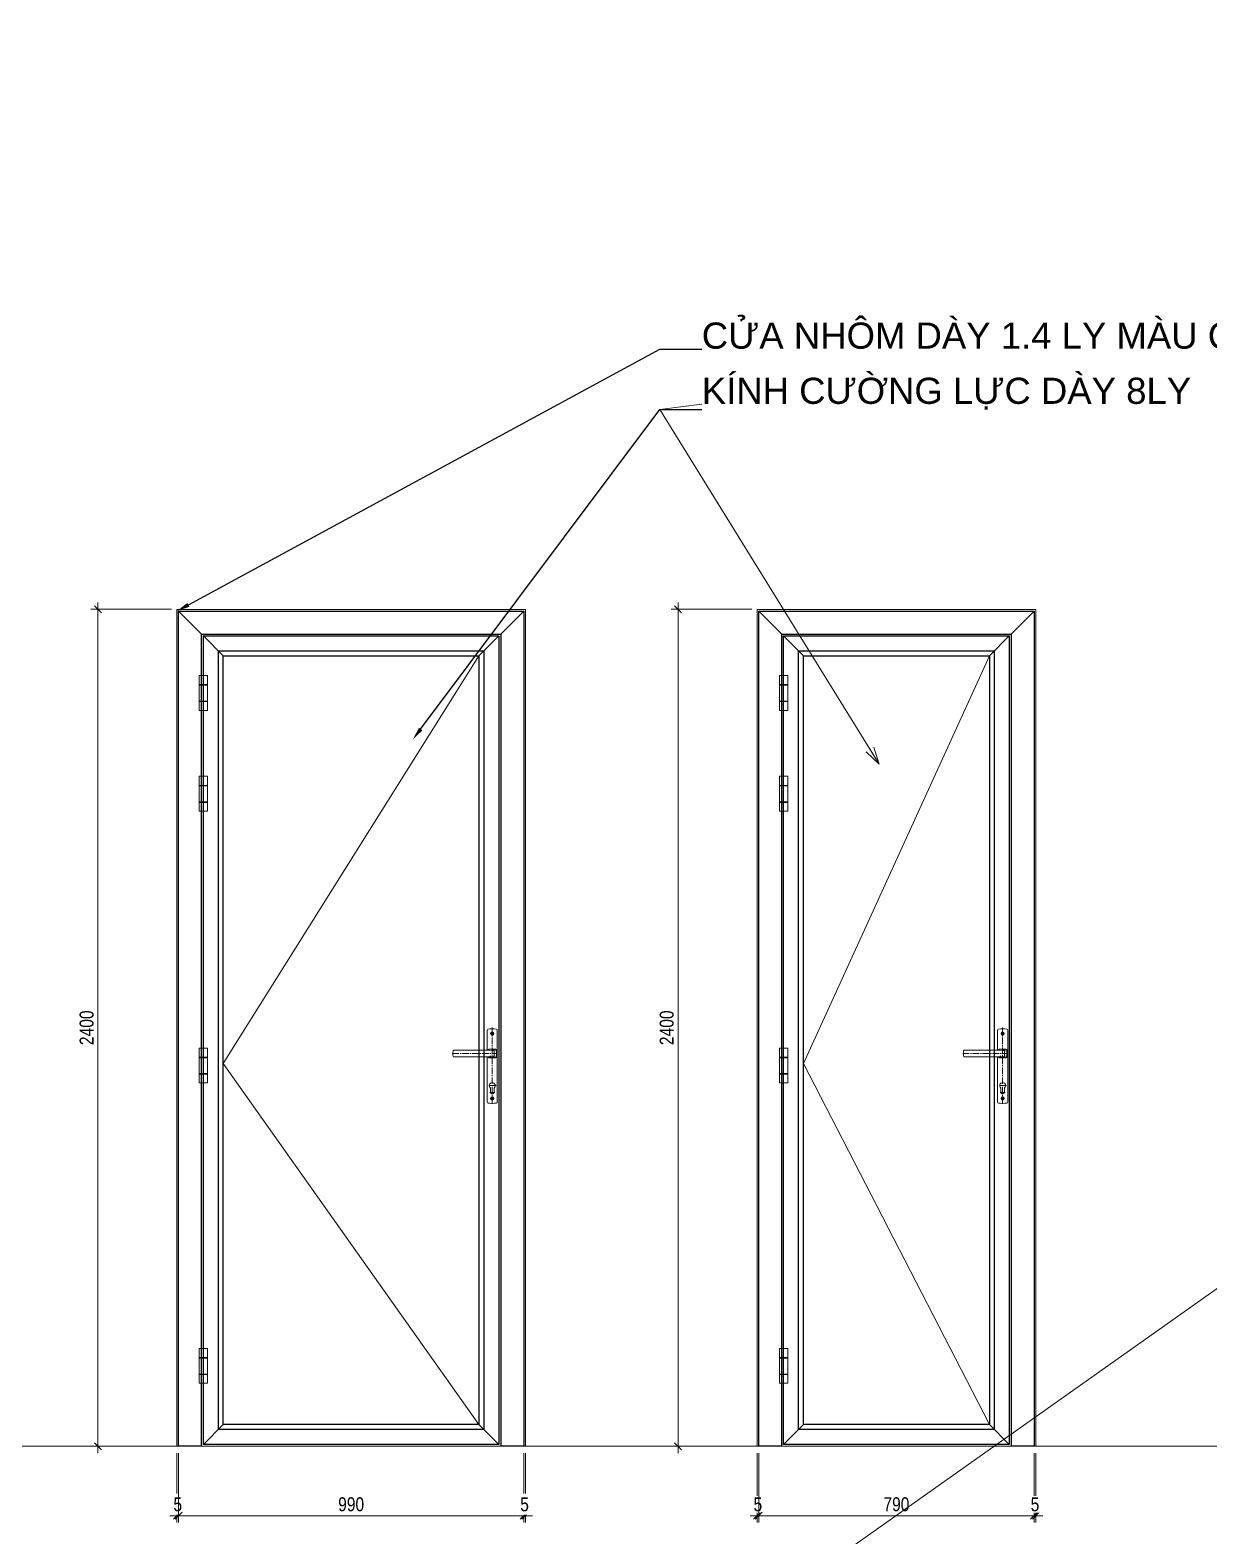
# Model space of a CAD drawing. Header units: millimetres. Extents: x 886808 to 1650903, y -1008069 to 230892.
# Drawn here: x 1621674 to 1628438, y -177743 to -169107 of the extents above; entities that cross this region are included whole.
import ezdxf
from ezdxf import colors
from ezdxf.entities.mleader import LeaderData, LeaderLine
from ezdxf.math import Vec2, Vec3

# ---------------------------------------------------------------- set-up
doc = ezdxf.new("R2010")
doc.units = ezdxf.units.MM
doc.linetypes.add('CENTER', pattern=[2, 1.25, -0.25, 0.25, -0.25])
doc.linetypes.add('CENTER2', pattern=[28.575, 19.05, -3.175, 3.175, -3.175])
doc.layers.get('0').update_dxf_attribs({"lineweight": 0})
for name, color, linetype, lineweight in [('A_Dim', 8, 'Continuous', 5), ('DIM', 149, 'Continuous', 13), ('DIM-EW', 142, 'Continuous', 5), ('KET CAU-WALL-EW', 14, 'Continuous', 15), ('PHU KIEN-EW', 230, 'Continuous', 5), ('PROFILE CAT-EW', 255, 'Continuous', 25), ('S04_AL_Hatch', 253, 'CENTER', 25), ('TRUC-EW', 1, 'CENTER2', 5)]:
    doc.layers.add(name, color=color, linetype=linetype, lineweight=lineweight)
doc.styles.add('ADP_HC_vni_HC', font='')
doc.styles.add('E1-R-0.8', font='arial.ttf', dxfattribs={"width": 0.8})
doc.styles.add('VNI-HELVE', font='')
doc.styles.get('ADP_HC_vni_HC').set_extended_font_data('VNI-Helve-Condense')
doc.styles.get('VNI-HELVE').set_extended_font_data('VNI-Helve-Condense')
doc.dimstyles.new('1-100 X2', dxfattribs={"dimtxt": 110, "dimasz": 75, "dimexe": 75, "dimexo": 150, "dimgap": 45, "dimtad": 1, "dimdec": 0, "dimrnd": 5, "dimzin": 0, "dimtxsty": 'VNI-HELVE', "dimblk": 'ARCHTICK', "dimcen": 50, "dimdle": 60, "dimclrd": 256, "dimclre": 256, "dimclrt": 2, "dimadec": 0, "dimazin": 0, "dimtfac": 1, "dimtdec": 0, "dimtix": 1, "dimtmove": 1, "dimatfit": 3, "dimldrblk": 'OPEN30', "dimfxl": 900, "dimtolj": 1, "dimtzin": 0, "dimlwd": 13, "dimlwe": 13, "dimarcsym": 1})
doc.dimstyles.new('EWS-1', dxfattribs={"dimtxt": 2, "dimasz": 1, "dimexe": 1, "dimexo": 1, "dimgap": 1.5, "dimtad": 1, "dimdec": 1, "dimzin": 9, "dimtxsty": 'E1-R-0.8', "dimblk": 'OBLIQUE', "dimcen": 1, "dimdle": 1, "dimclrd": 8, "dimclre": 8, "dimclrt": 256, "dimadec": 0, "dimazin": 2, "dimtfac": 1, "dimtdec": 1, "dimtix": 1, "dimtmove": 2, "dimatfit": 3, "dimfxl": 0, "dimtolj": 1, "dimlwd": 9, "dimlwe": 9, "dimarcsym": 0})

# ---------------------------------------------------------------- blocks, each defined once
blk = doc.blocks.new('A$C2A5A2C48')
at = {"layer": 'PHU KIEN-EW'}
for p, q in [((-14.5, -139.1), (-14.5, 67.1)), ((14.5, 67.1), (14.5, 9.7)), ((-12, 9), (-5.7, 6.3)), ((-12, 9), (-12, -9)), ((-9, 12), (9, 12)), ((-2.7, 9.3), (-9, 12)), ((-5.7, 6.3), (-5.7, -6.3)), ((-0.8, 9.1), (20.8, 9.3)), ((9, 12), (11, 10.2)), ((12.5, 9.9), (10.9, 11.3)), ((-5.7, -6.3), (-12, -9)), ((-9, -12), (-2.7, -9.3)), ((9, -12), (-9, -12)), ((-0.8, -9.1), (20.8, -9.3)), ((9, -12), (11, -10.2)), ((12.5, -9.9), (10.9, -11.3)), ((14.5, -9.7), (14.5, -139.1)), ((-5.1, -111.5), (-5.1, -98.9)), ((5.1, -111.5), (5.1, -98.9))]:
    blk.add_line(p, q, dxfattribs=at)
for points in [[(-0.8, 9.1), (-1.3, 9.1), (-1.7, 9.1), (-2, 9.2), (-2.2, 9.2), (-2.3, 9.2), (-2.5, 9.3), (-2.6, 9.3), (-2.7, 9.3)], [(11, 10.2), (11.4, 10.1), (12.2, 9.9), (13.3, 9.8), (14.6, 9.7), (16.1, 9.5), (17.8, 9.4), (19.5, 9.3), (20.8, 9.3)], [(110.2, 9.3), (20.8, 9.3)], [(112.8, 0.3), (112.7, 2.2), (112.6, 4.1), (112.5, 5.7), (112.3, 6.9), (112, 7.8), (111.7, 8.4), (111.2, 9), (110.2, 9.3)], [(-2.7, -9.3), (-2.6, -9.3), (-2.5, -9.3), (-2.3, -9.2), (-2.2, -9.2), (-2, -9.2), (-1.7, -9.1), (-1.3, -9.1), (-0.8, -9.1)], [(11, -10.2), (11.4, -10.1), (12.2, -9.9), (13.3, -9.8), (14.6, -9.7), (16.1, -9.5), (17.8, -9.4), (19.5, -9.3), (20.8, -9.3)], [(110.2, -9.3), (20.8, -9.3)], [(110.2, -9.3), (110.6, -9.2), (110.9, -9.1), (111.2, -9), (111.5, -8.7), (111.8, -8.2), (112.2, -7.1), (112.6, -4.5), (112.8, -0.3)]]:
    blk.add_lwpolyline(points, dxfattribs=at)
for centre, radius in [((0, 57), 4.75), ((0, 57), 2.6), ((0, -129), 4.75), ((0, -129), 2.6)]:
    blk.add_circle(centre, radius, dxfattribs=at)
for centre, radius, start, end in [((-11.5, 67.1), 3, 98.5893, 180), ((0, -9), 80, 81.4107, 98.5893), ((11.5, 67.1), 3, 0, 81.4107), ((0, -92), 8.6, 306.3718, 233.6282), ((0, -111.5), 5.1, 180, 0), ((-11.5, -139.1), 3, 180, 261.4107), ((0, -63), 80, 261.4107, 278.5893), ((11.5, -139.1), 3, 278.5893, 0)]:
    blk.add_arc(centre, radius, start, end, dxfattribs=at)
for centre, major_axis, ratio, start_param, end_param in [((-9, 9), (-2.81, 1.2), 0.982132, -0.383194, 0.395711), ((-9, 9), (-2.81, 1.2), 0.982132, -1.162098, -0.383194), ((-2.7, 6.3), (1.17, 2.76), 0.982132, 1.187602, 1.966507), ((-2.7, 6.3), (1.17, 2.76), 0.982132, 0.408698, 1.187602), ((9, 9), (-2.29, 1.97), 0.993426, -1.570729, -0.858845), ((-9, -9), (2.81, 1.2), 0.982132, 2.745882, 3.524786), ((-9, -9), (2.81, 1.2), 0.982132, 3.524786, 4.303691), ((-2.7, -6.3), (-1.17, 2.76), 0.982132, 1.175086, 1.95399), ((-2.7, -6.3), (-1.17, 2.76), 0.982132, 1.95399, 2.732895), ((9, -9), (2.29, 1.97), 0.993426, 1.570864, 2.282747)]:
    blk.add_ellipse(centre, major_axis=major_axis, ratio=ratio, start_param=start_param, end_param=end_param, dxfattribs=at)
at = {"layer": 'TRUC-EW'}
for p, q in [((5.7, 57), (-5.7, 57)), ((0, 74.5), (0, -145.8)), ((114.7, 0), (-12.7, 0)), ((-10.8, -92), (10.8, -92)), ((-7.1, -111.5), (7.1, -111.5)), ((5.7, -129), (-5.7, -129))]:
    blk.add_line(p, q, dxfattribs=at)
blk = doc.blocks.new('BL-CUA DI')
at = {"layer": 'PHU KIEN-EW'}
for points in [[(-24, 0), (0, 0), (0, 99.9), (-24, 99.9)], [(-24, 73.9), (0, 73.9), (0, 72.3), (-24, 72.3)], [(-24, 26.5), (0, 26.5), (0, 24.9), (-24, 24.9)]]:
    blk.add_lwpolyline(points, close=True, dxfattribs=at)
blk = doc.blocks.new('_Oblique')
at = {"color": 0, "linetype": 'ByBlock', "lineweight": -2}
blk.add_line((-0.5, -0.5), (0.5, 0.5), dxfattribs=at)
blk = doc.blocks.new('*D909')
at = {"layer": 'Defpoints', "color": 0, "transparency": 16777216}
for p in [(78631.3, -50681.3), (78862.7, -50681.3), (78862.7, -53081.3)]:
    blk.add_point(p, dxfattribs=at)
at = {"layer": 'DIM-EW', "color": 8, "lineweight": 9, "transparency": 16777216}
for p, q in [((78842.7, -50681.3), (78611.3, -50681.3)), ((78631.3, -53101.3), (78631.3, -50661.3)), ((78842.7, -53081.3), (78611.3, -53081.3))]:
    blk.add_line(p, q, dxfattribs=at)
at = {"layer": 'DIM-EW', "color": 8, "lineweight": 9, "transparency": 16777216, "xscale": 20, "yscale": 20, "zscale": 20}
for p, rotation in [((78631.3, -50681.3), 90), ((78631.3, -53081.3), 270)]:
    blk.add_blockref('_Oblique', p, dxfattribs=dict(at, rotation=rotation))
at = {"layer": 'DIM-EW', "transparency": 16777216, "insert": (78598.8, -51881.3), "char_height": 40, "attachment_point": 5, "rotation": 90, "style": 'E1-R-0.8', "bg_fill": 3, "box_fill_scale": 1.1, "bg_fill_color": 256, "bg_fill_true_color": 13158600, "bg_fill_transparency": 0}
blk.add_mtext('\\A1;2400', dxfattribs=at)
blk = doc.blocks.new('*D910')
at = {"layer": 'Defpoints', "color": 0, "transparency": 16777216}
for p in [(78857.7, -53081.3), (78862.7, -53081.3)]:
    blk.add_point(p, dxfattribs=at)
at = {"layer": 'DIM-EW', "color": 8, "lineweight": 9, "transparency": 16777216}
for p, q in [((78857.7, -53101.3), (78857.7, -53300.5)), ((78862.7, -53101.3), (78862.7, -53300.5)), ((78857.7, -53280.5), (78837.7, -53280.5)), ((78857.7, -53280.5), (78862.7, -53280.5)), ((78862.7, -53280.5), (78882.7, -53280.5))]:
    blk.add_line(p, q, dxfattribs=at)
at = {"layer": 'DIM-EW', "color": 8, "lineweight": 9, "transparency": 16777216, "xscale": 20, "yscale": 20, "zscale": 20}
blk.add_blockref('_Oblique', (78857.7, -53280.5), dxfattribs=at)
at = {"layer": 'DIM-EW', "color": 8, "lineweight": 9, "transparency": 16777216, "xscale": 20, "yscale": 20, "zscale": 20, "rotation": 180}
blk.add_blockref('_Oblique', (78862.7, -53280.5), dxfattribs=at)
at = {"layer": 'DIM-EW', "transparency": 16777216, "insert": (78860.2, -53248.1), "char_height": 40, "attachment_point": 5, "style": 'E1-R-0.8', "bg_fill": 3, "box_fill_scale": 1.1, "bg_fill_color": 256, "bg_fill_true_color": 13158600, "bg_fill_transparency": 0}
blk.add_mtext('\\A1;5', dxfattribs=at)
at = {"layer": 'Defpoints', "color": 0, "transparency": 16777216}
blk.add_point((78862.7, -53280.5), dxfattribs=at)
blk = doc.blocks.new('*D911')
at = {"layer": 'Defpoints', "color": 0, "transparency": 16777216}
for p in [(78862.7, -53081.3), (79652.7, -53081.3), (79652.7, -53280.5)]:
    blk.add_point(p, dxfattribs=at)
at = {"layer": 'DIM-EW', "color": 8, "lineweight": 9, "transparency": 16777216}
for p, q in [((78862.7, -53101.3), (78862.7, -53300.5)), ((79652.7, -53101.3), (79652.7, -53300.5)), ((78842.7, -53280.5), (79672.7, -53280.5))]:
    blk.add_line(p, q, dxfattribs=at)
at = {"layer": 'DIM-EW', "color": 8, "lineweight": 9, "transparency": 16777216, "xscale": 20, "yscale": 20, "zscale": 20, "rotation": 180}
blk.add_blockref('_Oblique', (78862.7, -53280.5), dxfattribs=at)
at = {"layer": 'DIM-EW', "color": 8, "lineweight": 9, "transparency": 16777216, "xscale": 20, "yscale": 20, "zscale": 20}
blk.add_blockref('_Oblique', (79652.7, -53280.5), dxfattribs=at)
at = {"layer": 'DIM-EW', "transparency": 16777216, "insert": (79257.7, -53248), "char_height": 40, "attachment_point": 5, "style": 'E1-R-0.8', "bg_fill": 3, "box_fill_scale": 1.1, "bg_fill_color": 256, "bg_fill_true_color": 13158600, "bg_fill_transparency": 0}
blk.add_mtext('\\A1;790', dxfattribs=at)
blk = doc.blocks.new('*D912')
at = {"layer": 'Defpoints', "color": 0, "transparency": 16777216}
for p in [(79652.7, -53081.3), (79657.7, -53081.3)]:
    blk.add_point(p, dxfattribs=at)
at = {"layer": 'DIM-EW', "color": 8, "lineweight": 9, "transparency": 16777216}
for p, q in [((79652.7, -53101.3), (79652.7, -53300.5)), ((79657.7, -53101.3), (79657.7, -53300.5)), ((79652.7, -53280.5), (79632.7, -53280.5)), ((79652.7, -53280.5), (79657.7, -53280.5)), ((79657.7, -53280.5), (79677.7, -53280.5))]:
    blk.add_line(p, q, dxfattribs=at)
at = {"layer": 'DIM-EW', "color": 8, "lineweight": 9, "transparency": 16777216, "xscale": 20, "yscale": 20, "zscale": 20}
blk.add_blockref('_Oblique', (79652.7, -53280.5), dxfattribs=at)
at = {"layer": 'DIM-EW', "color": 8, "lineweight": 9, "transparency": 16777216, "xscale": 20, "yscale": 20, "zscale": 20, "rotation": 180}
blk.add_blockref('_Oblique', (79657.7, -53280.5), dxfattribs=at)
at = {"layer": 'DIM-EW', "transparency": 16777216, "insert": (79655.2, -53248.1), "char_height": 40, "attachment_point": 5, "style": 'E1-R-0.8', "bg_fill": 3, "box_fill_scale": 1.1, "bg_fill_color": 256, "bg_fill_true_color": 13158600, "bg_fill_transparency": 0}
blk.add_mtext('\\A1;5', dxfattribs=at)
at = {"layer": 'Defpoints', "color": 0, "transparency": 16777216}
blk.add_point((79657.7, -53280.5), dxfattribs=at)
blk = doc.blocks.new('*D914')
at = {"layer": 'Defpoints', "color": 0, "transparency": 16777216}
for p in [(1784586.5, -120985.3), (1784817.9, -120985.3), (1784817.9, -123385.3)]:
    blk.add_point(p, dxfattribs=at)
at = {"layer": 'DIM-EW', "color": 8, "lineweight": 9, "transparency": 16777216}
for p, q in [((1784797.9, -120985.3), (1784566.5, -120985.3)), ((1784586.5, -123405.3), (1784586.5, -120965.3)), ((1784797.9, -123385.3), (1784566.5, -123385.3))]:
    blk.add_line(p, q, dxfattribs=at)
at = {"layer": 'DIM-EW', "color": 8, "lineweight": 9, "transparency": 16777216, "xscale": 20, "yscale": 20, "zscale": 20}
for p, rotation in [((1784586.5, -120985.3), 90), ((1784586.5, -123385.3), 270)]:
    blk.add_blockref('_Oblique', p, dxfattribs=dict(at, rotation=rotation))
at = {"layer": 'DIM-EW', "transparency": 16777216, "insert": (1784554.1, -122185.3), "char_height": 40, "attachment_point": 5, "rotation": 90, "style": 'E1-R-0.8', "bg_fill": 3, "box_fill_scale": 1.25, "bg_fill_color": 256, "bg_fill_true_color": 13158600, "bg_fill_transparency": 0}
blk.add_mtext('\\A1;2400', dxfattribs=at)
blk = doc.blocks.new('*D915')
at = {"layer": 'Defpoints', "color": 0, "transparency": 16777216}
for p in [(1784812.9, -123385.3), (1784817.9, -123385.3)]:
    blk.add_point(p, dxfattribs=at)
at = {"layer": 'DIM-EW', "color": 8, "lineweight": 9, "transparency": 16777216}
for p, q in [((1784812.9, -123405.3), (1784812.9, -123604.5)), ((1784817.9, -123405.3), (1784817.9, -123604.5)), ((1784812.9, -123584.5), (1784792.9, -123584.5)), ((1784812.9, -123584.5), (1784817.9, -123584.5)), ((1784817.9, -123584.5), (1784837.9, -123584.5))]:
    blk.add_line(p, q, dxfattribs=at)
at = {"layer": 'DIM-EW', "color": 8, "lineweight": 9, "transparency": 16777216, "xscale": 20, "yscale": 20, "zscale": 20}
blk.add_blockref('_Oblique', (1784812.9, -123584.5), dxfattribs=at)
at = {"layer": 'DIM-EW', "color": 8, "lineweight": 9, "transparency": 16777216, "xscale": 20, "yscale": 20, "zscale": 20, "rotation": 180}
blk.add_blockref('_Oblique', (1784817.9, -123584.5), dxfattribs=at)
at = {"layer": 'DIM-EW', "transparency": 16777216, "insert": (1784815.4, -123552.1), "char_height": 40, "attachment_point": 5, "style": 'E1-R-0.8', "bg_fill": 3, "box_fill_scale": 1.25, "bg_fill_color": 256, "bg_fill_true_color": 13158600, "bg_fill_transparency": 0}
blk.add_mtext('\\A1;5', dxfattribs=at)
at = {"layer": 'Defpoints', "color": 0, "transparency": 16777216}
blk.add_point((1784817.9, -123584.5), dxfattribs=at)
blk = doc.blocks.new('*D916')
at = {"layer": 'Defpoints', "color": 0, "transparency": 16777216}
for p in [(1784817.9, -123385.3), (1785807.9, -123385.3), (1785807.9, -123584.5)]:
    blk.add_point(p, dxfattribs=at)
at = {"layer": 'DIM-EW', "color": 8, "lineweight": 9, "transparency": 16777216}
for p, q in [((1784817.9, -123405.3), (1784817.9, -123604.5)), ((1785807.9, -123405.3), (1785807.9, -123604.5)), ((1784797.9, -123584.5), (1785827.9, -123584.5))]:
    blk.add_line(p, q, dxfattribs=at)
at = {"layer": 'DIM-EW', "color": 8, "lineweight": 9, "transparency": 16777216, "xscale": 20, "yscale": 20, "zscale": 20, "rotation": 180}
blk.add_blockref('_Oblique', (1784817.9, -123584.5), dxfattribs=at)
at = {"layer": 'DIM-EW', "color": 8, "lineweight": 9, "transparency": 16777216, "xscale": 20, "yscale": 20, "zscale": 20}
blk.add_blockref('_Oblique', (1785807.9, -123584.5), dxfattribs=at)
at = {"layer": 'DIM-EW', "transparency": 16777216, "insert": (1785312.9, -123552), "char_height": 40, "attachment_point": 5, "style": 'E1-R-0.8', "bg_fill": 3, "box_fill_scale": 1.25, "bg_fill_color": 256, "bg_fill_true_color": 13158600, "bg_fill_transparency": 0}
blk.add_mtext('\\A1;990', dxfattribs=at)
blk = doc.blocks.new('*D917')
at = {"layer": 'Defpoints', "color": 0, "transparency": 16777216}
for p in [(1785807.9, -123385.3), (1785812.9, -123385.3)]:
    blk.add_point(p, dxfattribs=at)
at = {"layer": 'DIM-EW', "color": 8, "lineweight": 9, "transparency": 16777216}
for p, q in [((1785807.9, -123405.3), (1785807.9, -123604.5)), ((1785812.9, -123405.3), (1785812.9, -123604.5)), ((1785807.9, -123584.5), (1785787.9, -123584.5)), ((1785807.9, -123584.5), (1785812.9, -123584.5)), ((1785812.9, -123584.5), (1785832.9, -123584.5))]:
    blk.add_line(p, q, dxfattribs=at)
at = {"layer": 'DIM-EW', "color": 8, "lineweight": 9, "transparency": 16777216, "xscale": 20, "yscale": 20, "zscale": 20}
blk.add_blockref('_Oblique', (1785807.9, -123584.5), dxfattribs=at)
at = {"layer": 'DIM-EW', "color": 8, "lineweight": 9, "transparency": 16777216, "xscale": 20, "yscale": 20, "zscale": 20, "rotation": 180}
blk.add_blockref('_Oblique', (1785812.9, -123584.5), dxfattribs=at)
at = {"layer": 'DIM-EW', "transparency": 16777216, "insert": (1785810.4, -123552.1), "char_height": 40, "attachment_point": 5, "style": 'E1-R-0.8', "bg_fill": 3, "box_fill_scale": 1.25, "bg_fill_color": 256, "bg_fill_true_color": 13158600, "bg_fill_transparency": 0}
blk.add_mtext('\\A1;5', dxfattribs=at)
at = {"layer": 'Defpoints', "color": 0, "transparency": 16777216}
blk.add_point((1785812.9, -123584.5), dxfattribs=at)
blk = doc.blocks.new('_ArchTick')
at = {"color": 0, "linetype": 'ByBlock', "const_width": 0.15}
blk.add_lwpolyline([(-0.5, -0.5), (0.5, 0.5)], dxfattribs=at)
blk = doc.blocks.new('A$C6EA14F81')
at = {"layer": 'DIM', "color": 250, "transparency": 33554636}
blk.add_lwpolyline([(957.7, 2485.9), (424.3, 1316.6), (957.7, 281.1)], dxfattribs=at)
at = {"layer": 'KET CAU-WALL-EW', "transparency": 33554636}
blk.add_lwpolyline([(362, 219.1), (291, 219.1), (291, 2619.1), (1091, 2619.1), (1091, 219.1), (1020, 219.1)], dxfattribs=at)
at = {"layer": 'PROFILE CAT-EW', "transparency": 33554636}
for p, q in [((362, 2548.1), (296, 2614.1)), ((1020, 2548.1), (1086, 2614.1)), ((424.3, 2485.9), (367.3, 2542.9)), ((1014.7, 2542.9), (957.7, 2485.9)), ((367.3, 224.1), (424.3, 281.1)), ((1014.7, 224.1), (957.7, 281.1))]:
    blk.add_line(p, q, dxfattribs=at)
for points in [[(362, 219.1), (296, 219.1), (296, 2614.1), (1086, 2614.1), (1086, 219.1), (1020, 219.1)], [(362, 219.1), (362, 2548.1), (1020, 2548.1), (1020, 219.1)]]:
    blk.add_lwpolyline(points, dxfattribs=at)
for points in [[(367.3, 2542.9), (1014.7, 2542.9), (1014.7, 224.1), (367.3, 224.1)], [(424.3, 2485.9), (957.7, 2485.9), (957.7, 281.1), (424.3, 281.1)]]:
    blk.add_lwpolyline(points, close=True, dxfattribs=at)
at = {"layer": 'PROFILE CAT-EW', "color": 4, "transparency": 33554636}
blk.add_lwpolyline([(410.3, 2499.9), (971.7, 2499.9), (971.7, 267.1), (410.3, 267.1)], close=True, dxfattribs=at)
at = {"layer": 'PHU KIEN-EW', "transparency": 33554636, "xscale": -1}
blk.add_blockref('A$C2A5A2C48', (995.8, 1345.4), dxfattribs=at)
at = {"layer": 'S04_AL_Hatch', "transparency": 33554636}
for p in [(379.3, 2329.5), (379.3, 2040.4), (379.3, 1261.1), (379.3, 399.7)]:
    blk.add_blockref('BL-CUA DI', p, dxfattribs=at)
at = {"layer": 'DIM-EW', "transparency": 33554636}
dim = blk.add_linear_dim(base=(64.6, 2619.1), p1=(296, 219.1), p2=(296, 2619.1), angle=90, dimstyle='EWS-1', override={"dimscale": 20, "dimgap": 0.6, "dimdec": 0, "dimtdec": 0, "dimtfill": 1}, dxfattribs=at)
dim.commit()
dim.dimension.update_dxf_attribs({"geometry": '*D909', "text_midpoint": (32.2, 1419.1), "insert": (-78566.7, 53300.5)})
dim = blk.add_linear_dim(base=(296, 20), p1=(291, 219.1), p2=(296, 219.1), dimstyle='EWS-1', override={"dimscale": 20, "dimgap": 0.6, "dimdec": 0, "dimtdec": 0, "dimtfill": 1}, dxfattribs=at)
dim.commit()
dim.dimension.update_dxf_attribs({"geometry": '*D910', "text_midpoint": (293.5, 52.3), "insert": (-78566.7, 53300.5)})
dim = blk.add_linear_dim(base=(1086, 20), p1=(296, 219.1), p2=(1086, 219.1), dimstyle='EWS-1', override={"dimscale": 20, "dimgap": 0.6, "dimdec": 0, "dimtdec": 0, "dimtfill": 1}, dxfattribs=at)
dim.commit()
dim.dimension.update_dxf_attribs({"geometry": '*D911', "text_midpoint": (691, 52.4), "insert": (-78566.7, 53300.5)})
dim = blk.add_linear_dim(base=(1091, 20), p1=(1086, 219.1), p2=(1091, 219.1), dimstyle='EWS-1', override={"dimscale": 20, "dimgap": 0.6, "dimdec": 0, "dimtdec": 0, "dimtfill": 1}, dxfattribs=at)
dim.commit()
dim.dimension.update_dxf_attribs({"geometry": '*D912', "text_midpoint": (1088.5, 52.3), "insert": (-78566.7, 53300.5)})
blk = doc.blocks.new('A$C105064BC')
at = {"layer": 'DIM', "color": 250, "transparency": 33554636}
blk.add_lwpolyline([(1157.7, 2485.9), (424.3, 1316.6), (1157.7, 281.1)], dxfattribs=at)
at = {"layer": 'KET CAU-WALL-EW', "transparency": 33554636}
blk.add_lwpolyline([(362, 219.1), (291, 219.1), (291, 2619.1), (1291, 2619.1), (1291, 219.1), (1220, 219.1)], dxfattribs=at)
at = {"layer": 'PROFILE CAT-EW', "transparency": 33554636}
for p, q in [((362, 2548.1), (296, 2614.1)), ((1220, 2548.1), (1286, 2614.1)), ((424.3, 2485.9), (367.3, 2542.9)), ((1214.7, 2542.9), (1157.7, 2485.9)), ((367.3, 224.1), (424.3, 281.1)), ((1214.7, 224.1), (1157.7, 281.1))]:
    blk.add_line(p, q, dxfattribs=at)
for points in [[(362, 219.1), (296, 219.1), (296, 2614.1), (1286, 2614.1), (1286, 219.1), (1220, 219.1)], [(362, 219.1), (362, 2548.1), (1220, 2548.1), (1220, 219.1)]]:
    blk.add_lwpolyline(points, dxfattribs=at)
for points in [[(367.3, 2542.9), (1214.7, 2542.9), (1214.7, 224.1), (367.3, 224.1)], [(424.3, 2485.9), (1157.7, 2485.9), (1157.7, 281.1), (424.3, 281.1)]]:
    blk.add_lwpolyline(points, close=True, dxfattribs=at)
at = {"layer": 'PROFILE CAT-EW', "color": 4, "transparency": 33554636}
blk.add_lwpolyline([(410.3, 2499.9), (1171.7, 2499.9), (1171.7, 267.1), (410.3, 267.1)], close=True, dxfattribs=at)
at = {"layer": 'PHU KIEN-EW', "transparency": 33554636, "xscale": -1}
blk.add_blockref('A$C2A5A2C48', (1195.8, 1345.4), dxfattribs=at)
at = {"layer": 'S04_AL_Hatch', "transparency": 33554636}
for p in [(379.3, 2329.5), (379.3, 2040.4), (379.3, 1261.1), (379.3, 399.7)]:
    blk.add_blockref('BL-CUA DI', p, dxfattribs=at)
at = {"layer": 'DIM-EW', "transparency": 33554636}
dim = blk.add_linear_dim(base=(64.6, 2619.1), p1=(296, 219.1), p2=(296, 2619.1), angle=90, dimstyle='EWS-1', override={"dimscale": 20, "dimgap": 0.6, "dimdec": 0, "dimtdec": 0, "dimtfill": 1}, dxfattribs=at)
dim.commit()
dim.dimension.update_dxf_attribs({"geometry": '*D914', "text_midpoint": (32.2, 1419.1), "insert": (-1784521.9, 123604.5)})
dim = blk.add_linear_dim(base=(296, 20), p1=(291, 219.1), p2=(296, 219.1), dimstyle='EWS-1', override={"dimscale": 20, "dimgap": 0.6, "dimdec": 0, "dimtdec": 0, "dimtfill": 1}, dxfattribs=at)
dim.commit()
dim.dimension.update_dxf_attribs({"geometry": '*D915', "text_midpoint": (293.5, 52.3), "insert": (-1784521.9, 123604.5)})
dim = blk.add_linear_dim(base=(1286, 20), p1=(296, 219.1), p2=(1286, 219.1), dimstyle='EWS-1', override={"dimscale": 20, "dimgap": 0.6, "dimdec": 0, "dimtdec": 0, "dimtfill": 1}, dxfattribs=at)
dim.commit()
dim.dimension.update_dxf_attribs({"geometry": '*D916', "text_midpoint": (791, 52.4), "insert": (-1784521.9, 123604.5)})
dim = blk.add_linear_dim(base=(1291, 20), p1=(1286, 219.1), p2=(1291, 219.1), dimstyle='EWS-1', override={"dimscale": 20, "dimgap": 0.6, "dimdec": 0, "dimtdec": 0, "dimtfill": 1}, dxfattribs=at)
dim.commit()
dim.dimension.update_dxf_attribs({"geometry": '*D917', "text_midpoint": (1288.5, 52.3), "insert": (-1784521.9, 123604.5)})

msp = doc.modelspace()

# ---------------------------------------------------------------- block references
at = {"layer": 'A_Dim', "transparency": 33554636, "xscale": 2, "yscale": 2, "zscale": 2}
for name, p in [('A$C105064BC', (1621934.1, -177667.1)), ('A$C6EA14F81', (1625262.9, -177667.1))]:
    msp.add_blockref(name, p, dxfattribs=at)

# ---------------------------------------------------------------- next in the draw order: linework, layer by layer
at = {"layer": 'A_Dim'}
msp.add_line((1610722.3, -188884), (1650903.1, -160470.4), dxfattribs=at)
at = {"layer": 'A_Dim', "transparency": 33554636}
msp.add_lwpolyline([(1613213.1, -177228.8), (1642101.4, -177228.8)], dxfattribs=at)

# ---------------------------------------------------------------- next in the draw order: leaders
at = {"transparency": 33554636}
msp.add_leader([(1626546.5, -173317.3), (1625287.1, -171283.5), (1625528, -171252.2)], dimstyle='1-100 X2', override={"dimasz": 100, "dimtad": 0}, dxfattribs=at)
ml = msp.add_multileader_mtext('Standard', dxfattribs=at)
ml.set_content('{\\fArial|b0|i0|c0|p34;CỬA NHÔM DÀY 1.4 LY MÀU CAFE CHÁY}', color=30, style='ADP_HC_vni_HC')
ml.set_leader_properties()
ml.build(insert=Vec2(0, 0))
ml.multileader.update_dxf_attribs({"text_left_attachment_type": 7, "text_right_attachment_type": 7, "text_top_attachment_type": 10, "text_bottom_attachment_type": 10, "dogleg_length": 0.36, "arrow_head_size": 75})
ctx = ml.context
ctx.base_point, ctx.char_height, ctx.arrow_head_size, ctx.landing_gap_size, ctx.plane_origin = Vec3(1625528, -170936.4), 150, 75, 0, Vec3(1616579.6, -167742.8)
ctx.left_attachment, ctx.right_attachment = 7, 7
notes = []
notes.append((ctx, [(0, (1, 1, 0), (1625287.1, -170936.4), (1, 0), 240.9, [(0, [(1622516.1, -172438.8)], 0, [])])]))
ctx.mtext.insert, ctx.mtext.flow_direction = Vec3(1625528, -170783.8), 5
ml = msp.add_multileader_mtext('Standard', dxfattribs=at)
ml.set_content('{\\fArial|b0|i0|c0|p34;KÍNH CƯỜNG LỰC DÀY 8LY}', color=30, style='ADP_HC_vni_HC')
ml.set_leader_properties()
ml.build(insert=Vec2(0, 0))
ml.multileader.update_dxf_attribs({"text_left_attachment_type": 7, "text_right_attachment_type": 7, "text_top_attachment_type": 10, "text_bottom_attachment_type": 10, "dogleg_length": 0.36, "arrow_head_size": 75})
ctx = ml.context
ctx.base_point, ctx.char_height, ctx.arrow_head_size, ctx.landing_gap_size, ctx.plane_origin = Vec3(1625528, -171283.5), 150, 75, 0, Vec3(1620294.7, -167495)
ctx.left_attachment, ctx.right_attachment = 7, 7
notes.append((ctx, [(0, (1, 1, 0), (1625287.1, -171283.5), (1, 0), 240.9, [(0, [(1623870, -173175.7)], 0, [])])]))
ctx.mtext.insert, ctx.mtext.flow_direction = Vec3(1625528, -171100.3), 5
for ctx, leaders in notes:
    for number, flags, end, landing, length, lines in leaders:
        leader = LeaderData()
        leader.index, (leader.has_last_leader_line, leader.has_dogleg_vector, leader.attachment_direction) = number, flags
        leader.last_leader_point, leader.dogleg_vector, leader.dogleg_length = Vec3(end), Vec3(landing), length
        for number, points, colour, breaks in lines:
            line = LeaderLine()
            line.index, line.vertices, line.color, line.breaks = number, Vec3.list(points), colors.encode_raw_color(colour), breaks
            leader.lines.append(line)
        ctx.leaders.append(leader)

doc.saveas('drawing.dxf')
